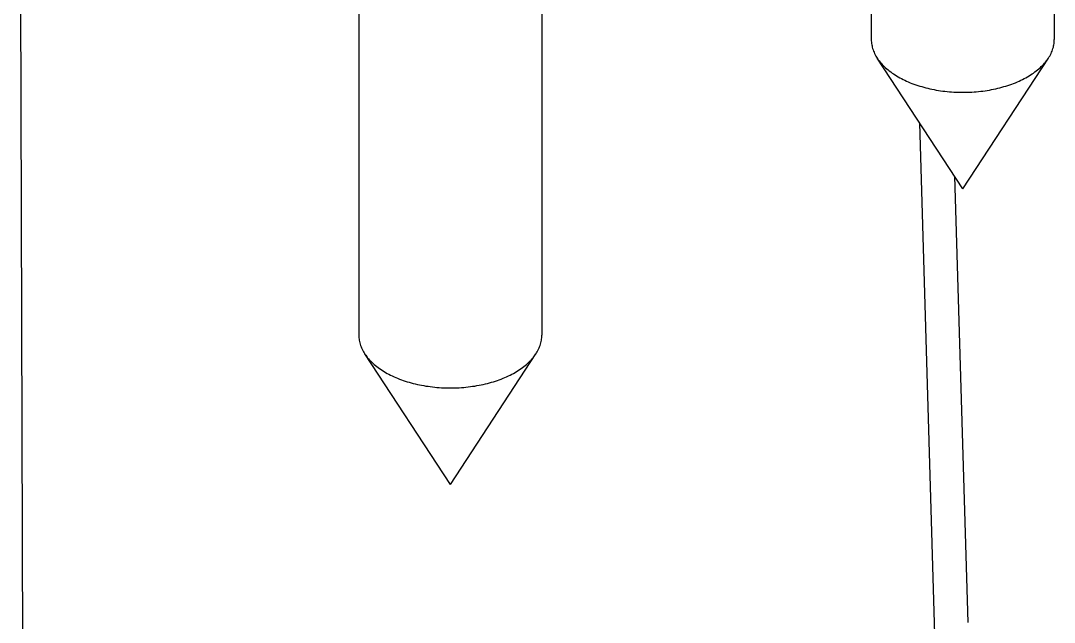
# Model space of a CAD drawing. Extents: x 3.27 to 9.48, y 3.29 to 7.63.
# Drawn here: x 8.807 to 9.363, y 5.961 to 6.285 of the extents above; entities that cross this region are included whole.
import ezdxf

# ---------------------------------------------------------------- set-up
doc = ezdxf.new("R2010")
doc.units = 0
doc.layers.add('VISIBLE_EDGES_ANSI_', color=7, linetype='CONTINUOUS')
doc.layers.add('VISIBLE_TANGENT_EDGES_ANSI', color=7, linetype='CONTINUOUS')

msp = doc.modelspace()

# ---------------------------------------------------------------- linework, layer by layer
at = {"layer": 'VISIBLE_EDGES_ANSI_'}
for p, q in [((9.36264, 6.46054), (9.36264, 6.27435)), ((9.26422, 6.43238), (9.26422, 6.27435)), ((9.08704, 6.30142), (9.08704, 6.11523)), ((8.98861, 6.28975), (8.98861, 6.11523)), ((9.31343, 6.19399), (9.2674, 6.2643)), ((9.31343, 6.19399), (9.35946, 6.2643)), ((9.30901, 6.20074), (9.3161, 5.96063)), ((9.03783, 6.03486), (8.99179, 6.10518)), ((9.03783, 6.03486), (9.08386, 6.10518))]:
    msp.add_line(p, q, dxfattribs=at)
for points in [[(9.26422, 6.27435, 0), (9.26423, 6.27365, 0), (9.26428, 6.27295, 0), (9.26435, 6.27226, 0), (9.26445, 6.27156, 0), (9.26459, 6.27087, 0), (9.26475, 6.27018, 0), (9.26494, 6.26949, 0), (9.26516, 6.26881, 0), (9.26541, 6.26812, 0), (9.26569, 6.26745, 0), (9.266, 6.26677, 0), (9.26634, 6.2661, 0), (9.2667, 6.26544, 0), (9.26709, 6.26478, 0), (9.26752, 6.26412, 0), (9.26796, 6.26348, 0), (9.26844, 6.26283, 0), (9.26894, 6.2622, 0), (9.26947, 6.26157, 0), (9.27003, 6.26096, 0), (9.27061, 6.26034, 0), (9.27122, 6.25974, 0), (9.27185, 6.25915, 0), (9.27251, 6.25856, 0), (9.2732, 6.25799, 0), (9.2739, 6.25742, 0), (9.27463, 6.25687, 0), (9.27539, 6.25632, 0), (9.27617, 6.25579, 0), (9.27697, 6.25527, 0), (9.27779, 6.25476, 0), (9.27863, 6.25426, 0), (9.2795, 6.25377, 0), (9.28038, 6.2533, 0), (9.28129, 6.25283, 0), (9.28221, 6.25239, 0), (9.28315, 6.25195, 0), (9.28411, 6.25153, 0), (9.28509, 6.25112, 0), (9.28609, 6.25072, 0), (9.2871, 6.25034, 0), (9.28813, 6.24998, 0), (9.28917, 6.24963, 0), (9.29023, 6.24929, 0), (9.2913, 6.24897, 0), (9.29239, 6.24866, 0), (9.29349, 6.24837, 0), (9.2946, 6.2481, 0), (9.29572, 6.24784, 0), (9.29685, 6.2476, 0), (9.29799, 6.24737, 0), (9.29914, 6.24716, 0), (9.3003, 6.24697, 0), (9.30147, 6.24679, 0), (9.30265, 6.24663, 0), (9.30383, 6.24648, 0), (9.30502, 6.24635, 0), (9.30621, 6.24624, 0), (9.30741, 6.24615, 0), (9.30861, 6.24607, 0), (9.30981, 6.24601, 0), (9.31102, 6.24597, 0), (9.31222, 6.24594, 0), (9.31343, 6.24594, 0), (9.31464, 6.24594, 0), (9.31585, 6.24597, 0), (9.31705, 6.24601, 0), (9.31825, 6.24607, 0), (9.31945, 6.24615, 0), (9.32065, 6.24624, 0), (9.32184, 6.24635, 0), (9.32303, 6.24648, 0), (9.32421, 6.24663, 0), (9.32539, 6.24679, 0), (9.32656, 6.24697, 0), (9.32772, 6.24716, 0), (9.32887, 6.24737, 0), (9.33001, 6.2476, 0), (9.33114, 6.24784, 0), (9.33226, 6.2481, 0), (9.33337, 6.24837, 0), (9.33447, 6.24866, 0), (9.33556, 6.24897, 0), (9.33663, 6.24929, 0), (9.33769, 6.24963, 0), (9.33873, 6.24998, 0), (9.33976, 6.25034, 0), (9.34077, 6.25072, 0), (9.34177, 6.25112, 0), (9.34275, 6.25153, 0), (9.34371, 6.25195, 0), (9.34465, 6.25239, 0), (9.34557, 6.25283, 0), (9.34648, 6.2533, 0), (9.34736, 6.25377, 0), (9.34823, 6.25426, 0), (9.34907, 6.25476, 0), (9.34989, 6.25527, 0), (9.35069, 6.25579, 0), (9.35147, 6.25632, 0), (9.35223, 6.25687, 0), (9.35296, 6.25742, 0), (9.35367, 6.25799, 0), (9.35435, 6.25856, 0), (9.35501, 6.25915, 0), (9.35564, 6.25974, 0), (9.35625, 6.26034, 0), (9.35683, 6.26096, 0), (9.35739, 6.26157, 0), (9.35792, 6.2622, 0), (9.35842, 6.26283, 0), (9.3589, 6.26348, 0), (9.35935, 6.26412, 0), (9.35977, 6.26478, 0), (9.36016, 6.26544, 0), (9.36052, 6.2661, 0), (9.36086, 6.26677, 0), (9.36117, 6.26745, 0), (9.36145, 6.26812, 0), (9.3617, 6.26881, 0), (9.36192, 6.26949, 0), (9.36211, 6.27018, 0), (9.36227, 6.27087, 0), (9.36241, 6.27156, 0), (9.36251, 6.27226, 0), (9.36258, 6.27295, 0), (9.36263, 6.27365, 0), (9.36264, 6.27435, 0)], [(8.98861, 6.11523, 0), (8.98863, 6.11453, 0), (8.98867, 6.11383, 0), (8.98875, 6.11314, 0), (8.98885, 6.11244, 0), (8.98898, 6.11175, 0), (8.98915, 6.11106, 0), (8.98934, 6.11037, 0), (8.98956, 6.10969, 0), (8.98981, 6.109, 0), (8.99009, 6.10832, 0), (8.9904, 6.10765, 0), (8.99073, 6.10698, 0), (8.9911, 6.10632, 0), (8.99149, 6.10566, 0), (8.99191, 6.105, 0), (8.99236, 6.10436, 0), (8.99284, 6.10371, 0), (8.99334, 6.10308, 0), (8.99387, 6.10245, 0), (8.99442, 6.10183, 0), (8.99501, 6.10122, 0), (8.99561, 6.10062, 0), (8.99625, 6.10003, 0), (8.99691, 6.09944, 0), (8.99759, 6.09887, 0), (8.9983, 6.0983, 0), (8.99903, 6.09775, 0), (8.99978, 6.0972, 0), (9.00056, 6.09667, 0), (9.00136, 6.09615, 0), (9.00218, 6.09564, 0), (9.00303, 6.09514, 0), (9.00389, 6.09465, 0), (9.00478, 6.09418, 0), (9.00568, 6.09371, 0), (9.00661, 6.09326, 0), (9.00755, 6.09283, 0), (9.00851, 6.09241, 0), (9.00949, 6.092, 0), (9.01048, 6.0916, 0), (9.0115, 6.09122, 0), (9.01253, 6.09086, 0), (9.01357, 6.09051, 0), (9.01463, 6.09017, 0), (9.0157, 6.08985, 0), (9.01678, 6.08954, 0), (9.01788, 6.08925, 0), (9.01899, 6.08898, 0), (9.02011, 6.08872, 0), (9.02125, 6.08848, 0), (9.02239, 6.08825, 0), (9.02354, 6.08804, 0), (9.0247, 6.08784, 0), (9.02587, 6.08767, 0), (9.02704, 6.08751, 0), (9.02823, 6.08736, 0), (9.02941, 6.08723, 0), (9.0306, 6.08712, 0), (9.0318, 6.08703, 0), (9.033, 6.08695, 0), (9.03421, 6.08689, 0), (9.03541, 6.08685, 0), (9.03662, 6.08682, 0), (9.03783, 6.08682, 0), (9.03903, 6.08682, 0), (9.04024, 6.08685, 0), (9.04145, 6.08689, 0), (9.04265, 6.08695, 0), (9.04385, 6.08703, 0), (9.04505, 6.08712, 0), (9.04624, 6.08723, 0), (9.04743, 6.08736, 0), (9.04861, 6.08751, 0), (9.04978, 6.08767, 0), (9.05095, 6.08784, 0), (9.05211, 6.08804, 0), (9.05326, 6.08825, 0), (9.05441, 6.08848, 0), (9.05554, 6.08872, 0), (9.05666, 6.08898, 0), (9.05777, 6.08925, 0), (9.05887, 6.08954, 0), (9.05995, 6.08985, 0), (9.06102, 6.09017, 0), (9.06208, 6.09051, 0), (9.06313, 6.09086, 0), (9.06415, 6.09122, 0), (9.06517, 6.0916, 0), (9.06616, 6.092, 0), (9.06714, 6.09241, 0), (9.0681, 6.09283, 0), (9.06905, 6.09326, 0), (9.06997, 6.09371, 0), (9.07088, 6.09418, 0), (9.07176, 6.09465, 0), (9.07262, 6.09514, 0), (9.07347, 6.09564, 0), (9.07429, 6.09615, 0), (9.07509, 6.09667, 0), (9.07587, 6.0972, 0), (9.07662, 6.09775, 0), (9.07735, 6.0983, 0), (9.07806, 6.09887, 0), (9.07874, 6.09944, 0), (9.0794, 6.10003, 0), (9.08004, 6.10062, 0), (9.08065, 6.10122, 0), (9.08123, 6.10183, 0), (9.08178, 6.10245, 0), (9.08231, 6.10308, 0), (9.08282, 6.10371, 0), (9.08329, 6.10436, 0), (9.08374, 6.105, 0), (9.08416, 6.10566, 0), (9.08455, 6.10632, 0), (9.08492, 6.10698, 0), (9.08526, 6.10765, 0), (9.08556, 6.10832, 0), (9.08584, 6.109, 0), (9.08609, 6.10969, 0), (9.08631, 6.11037, 0), (9.08651, 6.11106, 0), (9.08667, 6.11175, 0), (9.0868, 6.11244, 0), (9.08691, 6.11314, 0), (9.08698, 6.11383, 0), (9.08702, 6.11453, 0), (9.08704, 6.11523, 0)]]:
    msp.add_polyline3d(points, dxfattribs=at)
at = {"layer": 'VISIBLE_TANGENT_EDGES_ANSI'}
for p, q in [((8.80884, 5.65289), (8.80676, 6.29861)), ((9.29014, 6.22956), (9.29882, 5.93578))]:
    msp.add_line(p, q, dxfattribs=at)

doc.saveas('drawing.dxf')
